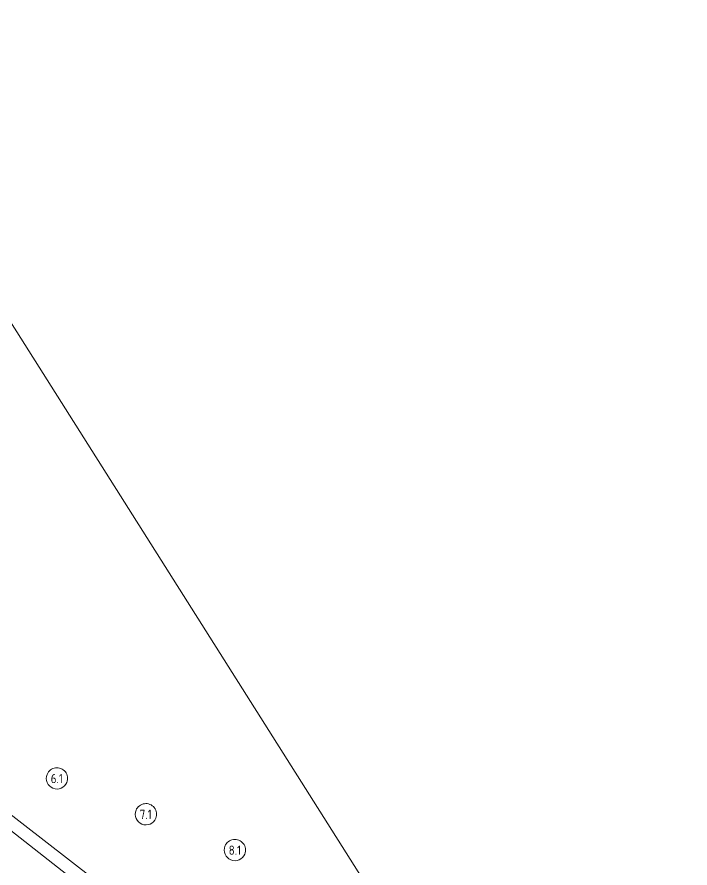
# Model space of a CAD drawing. Header units: millimetres. Extents: x -584918 to 2941280, y 3000189 to 4229862.
# Drawn here: x -439385 to -414128, y 3703782 to 3735730 of the extents above; entities that cross this region are included whole.
import ezdxf

# ---------------------------------------------------------------- set-up
doc = ezdxf.new("R2010")
doc.units = ezdxf.units.MM
doc.layers.add('Оси', color=7, linetype='Continuous', lineweight=0)
doc.layers.add('экспертиза ДУ', color=1, linetype='Continuous', lineweight=0)
doc.styles.add('GOST Common', font='', dxfattribs={"width": 0.9, "height": 700})
doc.styles.get('GOST Common').set_extended_font_data('GOST Common')

# ---------------------------------------------------------------- blocks, each defined once
blk = doc.blocks.new('Ось сетки - Круг_Ø8 мм-6577-АР Этаж 01')
at = {"layer": 'Оси'}
for start, end in [(360, 180), (180, 360)]:
    blk.add_arc((0, 0), 4, start, end, dxfattribs=at)

msp = doc.modelspace()

# ---------------------------------------------------------------- linework, layer by layer
at = {"layer": 'экспертиза ДУ'}
for points in [[(-414128.092, 3683938.829), (-466280.006, 3766452.029)], [(-418296.967, 3688437.976), (-502010.006, 3754232.029)], [(-502010.006, 3754232.029), (-417396.569, 3688529.49)]]:
    msp.add_lwpolyline(points, dxfattribs=at)

# ---------------------------------------------------------------- block references
at = {"layer": 'Оси', "xscale": 99.99999999999994, "yscale": 99.99999999999994, "zscale": 99.99999999999994, "rotation": 338.0513009164571}
for p in [(-437886.889, 3707146.109), (-434547.821, 3705800.515), (-431208.753, 3704454.92)]:
    msp.add_blockref('Ось сетки - Круг_Ø8 мм-6577-АР Этаж 01', p, dxfattribs=at)

# ---------------------------------------------------------------- texts
at = {"layer": 'Оси', "char_height": 350, "width": 577.215, "attachment_point": 1, "style": 'GOST Common'}
for s, insert in [('6.1', (-438119.349, 3707316.498)), ('7.1', (-434780.281, 3705970.903)), ('8.1', (-431441.213, 3704625.309))]:
    msp.add_mtext(s, dxfattribs=dict(at, insert=insert))

doc.saveas('drawing.dxf')
